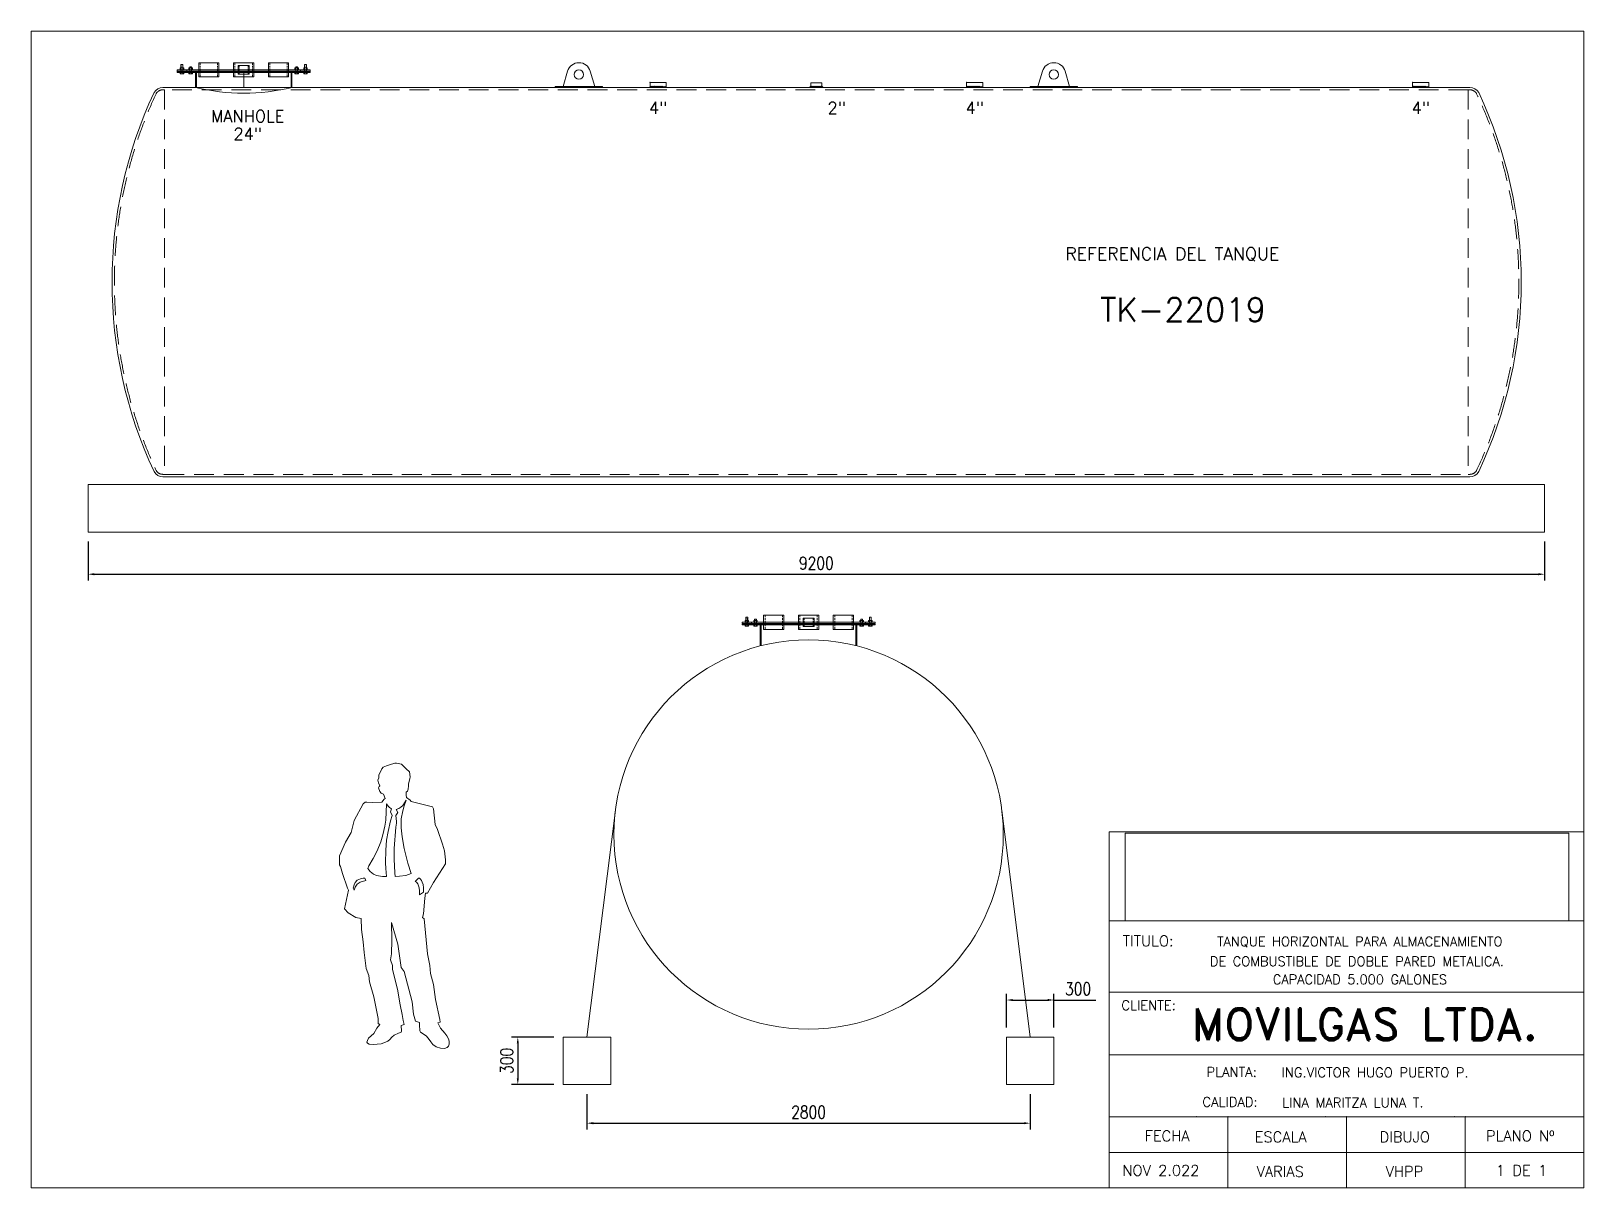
# Model space of a CAD drawing. Extents: x 174420 to 213214, y -41877 to -13498.
# Drawn here: x 189509 to 199318, y -41877 to -34568 of the extents above; entities that cross this region are included whole.
import ezdxf
from ezdxf.enums import TextEntityAlignment as Align

# ---------------------------------------------------------------- set-up
doc = ezdxf.new("R2010")
doc.units = 0
doc.header["$LTSCALE"] = 500
doc.header["$MEASUREMENT"] = 0
doc.linetypes.add('HIDDEN', pattern=[0.375, 0.25, -0.125])
doc.layers.get('0').update_dxf_attribs({"linetype": 'CONTINUOUS', "lineweight": 9})
for name, color, linetype, lineweight in [('COTA', 2, 'CONTINUOUS', 9), ('COTAS', 2, 'CONTINUOUS', 9), ('dibujo', 7, 'CONTINUOUS', 30), ('FIBRA', 3, 'CONTINUOUS', 20), ('INVISIBLE', 1, 'HIDDEN', 9), ('TEXTO', 6, 'CONTINUOUS', 9)]:
    doc.layers.add(name, color=color, linetype=linetype, lineweight=lineweight)
doc.styles.add('ROMAND', font='romand')
doc.styles.get("Standard").update_dxf_attribs({"font": 'SIMPLEX.shx', "width": 0.8, "height": 80})
doc.dimstyles.get("Standard").update_dxf_attribs({"dimtxt": 0.18, "dimasz": 0.18, "dimexe": 0.18, "dimexo": 0.0625, "dimgap": 0.09, "dimtad": 0, "dimtih": 1, "dimtoh": 1, "dimdec": 4, "dimzin": 0, "dimdsep": 46, "dimtxsty": 'Standard', "dimcen": 0.09, "dimadec": 0, "dimazin": 0, "dimtfac": 1, "dimtdec": 4, "dimtofl": 0, "dimtmove": 0, "dimatfit": 3, "dimfxl": 1, "dimtolj": 1, "dimtzin": 0, "dimarcsym": 0})
picture_1 = doc.add_image_def('image1.jpg', size_in_pixel=(1415, 280))

# ---------------------------------------------------------------- blocks, each defined once
blk = doc.blocks.new('hombre')
at = {"color": 0, "linetype": 'Continuous'}
for points in [[(-7.61, 8.02), (-8.65, 8.49), (-8.65, 11.77), (-11.37, 25.36), (-14.19, 34.92), (-14.46, 38.98), (-16.3, 43.31), (-17.38, 53.5), (-18.15, 60.08), (-19.15, 67.89), (-19.42, 74.87), (-22.74, 75.51), (-27.64, 78.53), (-29.92, 81.04), (-27.44, 92.78), (-28.08, 94.06), (-31.13, 103.35), (-32.4, 107.68), (-33.04, 108.89), (-33.04, 114.45), (-29.35, 123.14), (-25.59, 129.31), (-23.75, 136.73), (-18.15, 147.29), (-16.94, 148.5), (-15.7, 148.5), (-12.45, 148.13), (-6.41, 148.5), (-4.76, 150.31), (-4.26, 150.82), (-5.23, 153.43), (-6.68, 154), (-7.51, 155.21), (-8.35, 157.53), (-8.05, 158.3), (-7.51, 158.83), (-8.35, 160.58), (-8.76, 162.26), (-8.12, 163.73), (-8.25, 165.54), (-6.41, 169.53), (-5.5, 170.54), (-3.29, 171.41), (-1.54, 171.92), (1.81, 173.06), (2.88, 173.06), (6.14, 172.32), (7.18, 171.41), (9.06, 169.5), (11.2, 167.52), (11.67, 164.47), (11.37, 163.13), (10.53, 160.04), (10.53, 158.7), (10.33, 156.59), (9.86, 155.45), (8.96, 154.77), (8.96, 152.83), (9.26, 151.42), (11.67, 149.58), (12.11, 148.74), (21.44, 146.62), (25.73, 145.45), (26.37, 144.17), (27.31, 134.25), (28.81, 131.19), (31.93, 121.93), (33.21, 117.61), (33.81, 111.97), (33.81, 109.52), (26.37, 97.75), (22.61, 90.94), (21.33, 90.97), (20.8, 87.85), (20.09, 77.86), (19.32, 75.64), (20.33, 74.67), (22.61, 52.6), (24.05, 45.32), (24.39, 40.12), (26.33, 33.24), (27.64, 23.68), (30.22, 11.1), (30.56, 9.46), (29.05, 8.92), (30.83, 5.6), (33.41, 2.55), (34.72, 0.74), (35.73, -1.17), (36.19, -2.68), (36.19, -4.56), (35.86, -5.7), (34.85, -6.64), (33.21, -7.21), (30.83, -7.01), (27.94, -6.17), (25.93, -4.66), (24.72, -2.99), (23.05, -0.64), (21.64, 0.84), (18.05, 3.15), (17.71, 3.92), (17.71, 5.17), (17.58, 6.41), (17.58, 8.18), (17.58, 9.16), (14.96, 10.13), (13.65, 14.52), (12.78, 22.27), (7.82, 41.43), (5.97, 43.94), (3.79, 58.7), (-0.23, 72.39), (-0.03, 61.29), (-0.23, 52.6), (-0.87, 48.87), (0.37, 45.15), (0.37, 42.7), (3.49, 30.32), (5.33, 20.4), (6.57, 14.22), (7.18, 10.5), (7.82, 8.02), (5.97, 7.41), (6.14, 3.79), (5.97, 3.09), (4.29, 2.38), (1.44, 1.14), (0, 0), (-1.31, -1.51), (-2.52, -2.48), (-3.96, -3.32), (-6.68, -4.33), (-9.36, -4.56), (-11.87, -4.6), (-14.22, -4.39), (-15.33, -3.82), (-15.7, -3.12), (-15.46, -2.08), (-14.83, -0.77), (-11.44, 2.31), (-9.53, 5.57), (-7.61, 8.02)], [(-3.32, 147.29), (-3.89, 137.06), (-4.39, 133.24), (-5.67, 127.74), (-7.04, 123.31), (-9.29, 117.64), (-11.87, 112.91), (-14.46, 108.28), (-15.1, 106.4), (-13.79, 104.56), (-11.57, 102.98), (-9.59, 102.01), (-5.94, 101.51), (-3.32, 101.47), (-3.72, 106.6), (-3.92, 110.13), (-3.89, 118.01), (-3.32, 124.38), (-2.38, 129.85), (-0.87, 136.56), (0.27, 140.05), (-0.74, 142.26), (-0.23, 144.17), (-1.44, 144.95), (-2.38, 145.85), (-3.32, 147.29)], [(9.02, 149.71), (7.01, 146.29), (5.74, 145.28), (4.49, 144.44), (2.65, 143.77), (3.82, 141.96), (2.52, 140.05), (2.88, 136.29), (2.88, 135.12), (2.62, 132.57), (1.48, 119.18), (1.48, 112.41), (1.88, 103.82), (2.11, 101.37), (4.8, 101.64), (8.76, 102.08), (12.14, 103.35), (10.1, 109.86), (7.82, 119.18), (6.51, 126.46), (5.94, 132.17), (6, 137.97), (6.94, 142.97), (7.78, 145.99), (9.02, 149.71)], [(-23.75, 92.78), (-23.15, 94.66), (-21.87, 96.51), (-19.99, 97.92), (-16.34, 98.89), (-17.11, 100.37), (-18.05, 100.5), (-19.76, 100.06), (-21.8, 99.09), (-23.15, 97.75), (-23.88, 96.14), (-24.35, 94.06), (-23.75, 92.78)], [(14.83, 98.32), (15.67, 97.82), (16.44, 96.81), (16.91, 95.47), (17.21, 94.26), (17.58, 92.42), (17.58, 89.83), (20.03, 91.64), (20.03, 94.23), (19.76, 96.31), (19.25, 97.95), (18.82, 98.99), (18.15, 99.83), (17.51, 100.3), (16.91, 100.47), (14.83, 98.32)]]:
    blk.add_lwpolyline(points, dxfattribs=at)
blk = doc.blocks.new('*D343')
at = {"layer": 'COTAS', "color": 0, "lineweight": -2, "transparency": 16777216}
for p, q in [((192810.7, -40923.6), (192543.7, -40923.6)), ((192583.7, -40963.6), (192583.7, -41183.6)), ((192810.7, -41223.6), (192543.7, -41223.6))]:
    blk.add_line(p, q, dxfattribs=at)
at = {"layer": 'COTAS', "color": 0, "transparency": 16777216}
for points in [[(192577, -40963.6), (192590.3, -40963.6), (192583.7, -40923.6)], [(192577, -41183.6), (192590.3, -41183.6), (192583.7, -41223.6)]]:
    blk.add_solid(points, dxfattribs=at)
at = {"layer": 'COTAS', "color": 0, "lineweight": 13, "transparency": 16777216, "insert": (192513.7, -41073.6), "char_height": 80, "attachment_point": 5, "rotation": 90}
blk.add_mtext('\\A1;300', dxfattribs=at)
blk = doc.blocks.new('*D344')
at = {"layer": 'COTA', "color": 0, "lineweight": -2, "transparency": 16777216}
for p, q in [((195670.5, -40863.6), (195670.5, -40649.4)), ((195710.5, -40689.4), (195930.5, -40689.4)), ((195970.5, -40863.6), (195970.5, -40649.4)), ((195970.5, -40689.4), (196235.1, -40689.4))]:
    blk.add_line(p, q, dxfattribs=at)
at = {"layer": 'COTA', "color": 0, "transparency": 16777216}
for points in [[(195710.5, -40682.8), (195710.5, -40696.1), (195670.5, -40689.4)], [(195930.5, -40682.8), (195930.5, -40696.1), (195970.5, -40689.4)]]:
    blk.add_solid(points, dxfattribs=at)
at = {"layer": 'COTA', "color": 0, "transparency": 16777216, "insert": (196122.8, -40619.4), "char_height": 80, "attachment_point": 5}
blk.add_mtext('\\A1;300', dxfattribs=at)
blk = doc.blocks.new('*D351')
at = {"layer": 'COTA', "color": 0, "lineweight": -2, "transparency": 16777216}
for p, q in [((193020.7, -41283.6), (193020.7, -41507.7)), ((195820.5, -41283.6), (195820.5, -41507.7)), ((193060.7, -41467.7), (195780.5, -41467.7))]:
    blk.add_line(p, q, dxfattribs=at)
at = {"layer": 'COTA', "color": 0, "transparency": 16777216}
for points in [[(193060.7, -41461), (193060.7, -41474.4), (193020.7, -41467.7)], [(195780.5, -41461), (195780.5, -41474.4), (195820.5, -41467.7)]]:
    blk.add_solid(points, dxfattribs=at)
at = {"layer": 'COTA', "color": 0, "transparency": 16777216, "insert": (194420.6, -41397.7), "char_height": 80, "attachment_point": 5}
blk.add_mtext('\\A1;2800', dxfattribs=at)
blk = doc.blocks.new('*D354')
at = {"layer": 'COTA', "color": 0, "lineweight": -2, "transparency": 16777216}
for p, q in [((189869.6, -37793.4), (189869.6, -38039.4)), ((199069.6, -37793.4), (199069.6, -38039.4)), ((189909.6, -37999.4), (199029.6, -37999.4))]:
    blk.add_line(p, q, dxfattribs=at)
at = {"layer": 'COTA', "color": 0, "transparency": 16777216}
for points in [[(189909.6, -37992.7), (189909.6, -38006.1), (189869.6, -37999.4)], [(199029.6, -37992.7), (199029.6, -38006.1), (199069.6, -37999.4)]]:
    blk.add_solid(points, dxfattribs=at)
at = {"layer": 'COTA', "color": 0, "transparency": 16777216, "insert": (194469.6, -37929.4), "char_height": 80, "attachment_point": 5}
blk.add_mtext('\\A1;9200', dxfattribs=at)

msp = doc.modelspace()

# ---------------------------------------------------------------- linework, layer by layer
at = {"lineweight": 9}
for p, q in [((193418.8, -34892.3), (193520.4, -34892.3)), ((193418.8, -34892.3), (193418.8, -34923.7)), ((193520.4, -34892.3), (193520.4, -34923.7)), ((194434.6, -34895.2), (194434.6, -34923.7)), ((194434.6, -34895.2), (194504.5, -34895.2)), ((194504.5, -34895.2), (194504.5, -34923.7)), ((195418.8, -34892.3), (195520.4, -34892.3)), ((195418.8, -34892.3), (195418.8, -34923.7)), ((195520.4, -34892.3), (195520.4, -34923.7)), ((198236.3, -34892.3), (198337.9, -34892.3)), ((198236.3, -34892.3), (198236.3, -34923.7)), ((198337.9, -34892.3), (198337.9, -34923.7)), ((190352.1, -34923.7), (190342.1, -34923.7)), ((190352.1, -34923.7), (198587.1, -34923.7)), ((193520.4, -34923.7), (193418.8, -34923.7)), ((194434.6, -34923.7), (194504.5, -34923.7)), ((195520.4, -34923.7), (195418.8, -34923.7)), ((198337.9, -34923.7), (198236.3, -34923.7)), ((198587.1, -34923.7), (198597.1, -34923.7)), ((190352.1, -37383.4), (190342.1, -37383.4)), ((190352.1, -37383.4), (198587.1, -37383.4)), ((198587.1, -37383.4), (198597.1, -37383.4)), ((199318.3, -38126.8), (199318.3, -41876.8)), ((196319.8, -39626.8), (199318.3, -39626.8)), ((196319.8, -41876.8), (196319.8, -39626.8)), ((196319.8, -40189.3), (199318.3, -40189.3)), ((196319.8, -40526.8), (196319.8, -40976.8)), ((196319.8, -40639.3), (199318.3, -40639.3)), ((196319.8, -41276.8), (196319.8, -40976.8)), ((196319.8, -41036.2), (199318.3, -41036.2)), ((196319.8, -41576.8), (196319.8, -41276.8)), ((196319.8, -41426.8), (199318.3, -41426.8)), ((197069.4, -41426.8), (197069.4, -41876.8)), ((197819, -41426.8), (197819, -41876.8)), ((198568.7, -41426.8), (198568.7, -41876.8)), ((196319.8, -41651.8), (199318.3, -41651.8)), ((189509.1, -41876.8), (192569.8, -41876.8)), ((189509.1, -41876.8), (192569.8, -41876.8)), ((192569.8, -41876.8), (193319.8, -41876.8)), ((192569.8, -41876.8), (193319.8, -41876.8)), ((193319.8, -41876.8), (194069.8, -41876.8)), ((193319.8, -41876.8), (194069.8, -41876.8)), ((194069.8, -41876.8), (194819.8, -41876.8)), ((194069.8, -41876.8), (194819.8, -41876.8)), ((194819.8, -41876.8), (195569.8, -41876.8)), ((194819.8, -41876.8), (195569.8, -41876.8)), ((199318.3, -41876.8), (194968.3, -41876.8)), ((199318.3, -41876.8), (194968.3, -41876.8)), ((195569.8, -41876.8), (196319.8, -41876.8)), ((195569.8, -41876.8), (196319.8, -41876.8))]:
    msp.add_line(p, q, dxfattribs=at)
for centre, radius, start, end in [((192855.1, -36153.6), 2834.6, 155.01403, 204.98597), ((190342.1, -34988.7), 65, 90, 150), ((190852.3, -33679.3), 1281.3, 256.21649, 283.78351), ((198597.1, -34988.7), 65, 30, 90), ((196121.3, -36153.6), 2800.9, 334.69161, 25.30839), ((190342.1, -37318.4), 65, 210, 270), ((198597.1, -37318.4), 65, 270, 330)]:
    msp.add_arc(centre, radius, start, end, dxfattribs=at)
at = {"color": 0, "linetype": 'ByBlock', "lineweight": 9}
for p in [(193418.8, -34892.3), (195418.8, -34892.3), (198236.3, -34892.3)]:
    msp.add_point(p, dxfattribs=at)
at = {"lineweight": 9}
for p in [(196871.4, -41426.8), (197687.1, -41426.8), (198502.7, -41426.8)]:
    msp.add_point(p, dxfattribs=at)
at = {"layer": 'COTAS', "lineweight": 9}
for p, q in [((190852.1, -34823.7), (190852.1, -34923.7)), ((193423.3, -34916.3), (193415.5, -34923.7)), ((193429.1, -34916.3), (193421.3, -34923.7)), ((193434.4, -34916.3), (193426.6, -34923.7)), ((193440.3, -34916.3), (193432.6, -34923.7)), ((193446.6, -34916.3), (193438.8, -34923.7)), ((193451.9, -34916.3), (193444.1, -34923.7)), ((193458.1, -34916.3), (193450.4, -34923.7)), ((193463.8, -34916.3), (193456, -34923.7)), ((193470, -34916.3), (193462.2, -34923.7)), ((193475.6, -34916.3), (193467.8, -34923.7)), ((193481.8, -34916.3), (193474, -34923.7)), ((193487.4, -34916.3), (193479.7, -34923.7)), ((193493.7, -34916.3), (193485.9, -34923.7)), ((193499.7, -34916.3), (193491.9, -34923.7)), ((193504.5, -34917.6), (193498.1, -34923.7)), ((193510.9, -34917.6), (193504.5, -34923.7)), ((193516.4, -34917.6), (193510, -34923.7)), ((193516.4, -34917.6), (193510, -34923.7)), ((193521.6, -34917.6), (193515.2, -34923.7)), ((193521.6, -34917.6), (193515.2, -34923.7)), ((194434.4, -34916.3), (194426.6, -34923.7)), ((194434.6, -34917.6), (194441, -34923.7)), ((194439.4, -34916.3), (194447.2, -34923.7)), ((194445.4, -34916.3), (194453.2, -34923.7)), ((194451.7, -34916.3), (194459.4, -34923.7)), ((194457.3, -34916.3), (194465.1, -34923.7)), ((194463.5, -34916.3), (194471.3, -34923.7)), ((194469.1, -34916.3), (194476.9, -34923.7)), ((194475.3, -34916.3), (194483.1, -34923.7)), ((194481, -34916.3), (194488.7, -34923.7)), ((194487.2, -34916.3), (194495, -34923.7)), ((194492.5, -34916.3), (194500.3, -34923.7)), ((194498.8, -34916.3), (194506.5, -34923.7)), ((194504.7, -34916.3), (194512.5, -34923.7)), ((195423.3, -34916.3), (195415.5, -34923.7)), ((195429.1, -34916.3), (195421.3, -34923.7)), ((195434.4, -34916.3), (195426.6, -34923.7)), ((195440.3, -34916.3), (195432.6, -34923.7)), ((195446.6, -34916.3), (195438.8, -34923.7)), ((195451.9, -34916.3), (195444.1, -34923.7)), ((195458.1, -34916.3), (195450.4, -34923.7)), ((195463.8, -34916.3), (195456, -34923.7)), ((195470, -34916.3), (195462.2, -34923.7)), ((195475.6, -34916.3), (195467.8, -34923.7)), ((195481.8, -34916.3), (195474, -34923.7)), ((195487.4, -34916.3), (195479.7, -34923.7)), ((195493.7, -34916.3), (195485.9, -34923.7)), ((195499.7, -34916.3), (195491.9, -34923.7)), ((195504.5, -34917.6), (195498.1, -34923.7)), ((195510.9, -34917.6), (195504.5, -34923.7)), ((195516.4, -34917.6), (195510, -34923.7)), ((195516.4, -34917.6), (195510, -34923.7)), ((195521.6, -34917.6), (195515.2, -34923.7)), ((195521.6, -34917.6), (195515.2, -34923.7)), ((198240.8, -34916.3), (198233, -34923.7)), ((198246.6, -34916.3), (198238.8, -34923.7)), ((198251.9, -34916.3), (198244.1, -34923.7)), ((198257.8, -34916.3), (198250.1, -34923.7)), ((198264.1, -34916.3), (198256.3, -34923.7)), ((198269.4, -34916.3), (198261.6, -34923.7)), ((198275.6, -34916.3), (198267.9, -34923.7)), ((198281.3, -34916.3), (198273.5, -34923.7)), ((198287.5, -34916.3), (198279.7, -34923.7)), ((198293.1, -34916.3), (198285.3, -34923.7)), ((198299.3, -34916.3), (198291.5, -34923.7)), ((198304.9, -34916.3), (198297.2, -34923.7)), ((198311.2, -34916.3), (198303.4, -34923.7)), ((198317.2, -34916.3), (198309.4, -34923.7)), ((198322, -34917.6), (198315.6, -34923.7)), ((198328.4, -34917.6), (198322, -34923.7)), ((198333.9, -34917.6), (198327.5, -34923.7)), ((198333.9, -34917.6), (198327.5, -34923.7)), ((198339.1, -34917.6), (198332.7, -34923.7)), ((198339.1, -34917.6), (198332.7, -34923.7))]:
    msp.add_line(p, q, dxfattribs=at)
for p in [(197069.4, -41426.8), (197819, -41426.8), (198568.7, -41426.8)]:
    msp.add_point(p, dxfattribs=at)
for points in [[(193418.8, -34915.9), (193418.8, -34923.7), (193410.4, -34923.7)], [(193520.4, -34915.9), (193520.4, -34923.7), (193528.7, -34923.7)], [(194434.6, -34915.9), (194434.6, -34923.7), (194426.2, -34923.7)], [(194504.5, -34915.9), (194504.5, -34923.7), (194512.9, -34923.7)], [(195418.8, -34915.9), (195418.8, -34923.7), (195410.4, -34923.7)], [(195520.4, -34915.9), (195520.4, -34923.7), (195528.7, -34923.7)], [(198236.3, -34915.9), (198236.3, -34923.7), (198227.9, -34923.7)], [(198337.9, -34915.9), (198337.9, -34923.7), (198346.2, -34923.7)]]:
    msp.add_solid(points, dxfattribs=at)
at = {"layer": 'dibujo', "lineweight": 9}
for p, q in [((190432.1, -34812.7), (191272.1, -34812.7)), ((190432.1, -34820.7), (190432.1, -34812.7)), ((190432.1, -34812.7), (190432.1, -34820.7)), ((191272.1, -34820.7), (190432.1, -34820.7)), ((190451.1, -34801.7), (190452.1, -34800.7)), ((190451.1, -34801.7), (190451.1, -34811.7)), ((190451.1, -34811.7), (190452.1, -34812.7)), ((190452.1, -34800.7), (190472.1, -34800.7)), ((190452.1, -34812.7), (190472.1, -34812.7)), ((190468.1, -34779.7), (190456.1, -34779.7)), ((190456.1, -34779.7), (190456.1, -34829.7)), ((190456.1, -34801.7), (190456.1, -34812.7)), ((190468.1, -34829.7), (190468.1, -34779.7)), ((190468.1, -34801.7), (190468.1, -34812.7)), ((190473.1, -34801.7), (190472.1, -34800.7)), ((190473.1, -34811.7), (190472.1, -34812.7)), ((190473.1, -34811.7), (190473.1, -34801.7)), ((190492.1, -34812.7), (190492.1, -34820.7)), ((190492.1, -34820.7), (190492.1, -34812.7)), ((190492.1, -34820.7), (190492.1, -34823.7)), ((190506.1, -34801.7), (190507.1, -34800.7)), ((190506.1, -34801.7), (190506.1, -34811.7)), ((190506.1, -34811.7), (190507.1, -34812.7)), ((190507.1, -34800.7), (190527.1, -34800.7)), ((190507.1, -34812.7), (190527.1, -34812.7)), ((190523.1, -34793.7), (190511.1, -34793.7)), ((190511.1, -34793.7), (190511.1, -34829.7)), ((190511.1, -34801.7), (190511.1, -34812.7)), ((190523.1, -34829.7), (190523.1, -34793.7)), ((190523.1, -34801.7), (190523.1, -34812.7)), ((190528.1, -34801.7), (190527.1, -34800.7)), ((190528.1, -34811.7), (190527.1, -34812.7)), ((190528.1, -34811.7), (190528.1, -34801.7)), ((190568.1, -34767.7), (190696.1, -34767.7)), ((190568.1, -34857.7), (190568.1, -34767.7)), ((190696.1, -34767.7), (190696.1, -34857.7)), ((190788.1, -34767.7), (190916.1, -34767.7)), ((190788.1, -34857.7), (190788.1, -34767.7)), ((190817.1, -34785.7), (190887.1, -34785.7)), ((190817.1, -34839.7), (190817.1, -34785.7)), ((190887.1, -34785.7), (190887.1, -34839.7)), ((190916.1, -34767.7), (190916.1, -34857.7)), ((191008.1, -34767.7), (191136.1, -34767.7)), ((191008.1, -34857.7), (191008.1, -34767.7)), ((191136.1, -34767.7), (191136.1, -34857.7)), ((191157.1, -34823.7), (191157.1, -34820.7)), ((191157.1, -34820.7), (191212.1, -34820.7)), ((191176.1, -34801.7), (191177.1, -34800.7)), ((191176.1, -34811.7), (191176.1, -34801.7)), ((191176.1, -34811.7), (191177.1, -34812.7)), ((191197.1, -34800.7), (191177.1, -34800.7)), ((191197.1, -34812.7), (191177.1, -34812.7)), ((191181.1, -34793.7), (191193.1, -34793.7)), ((191181.1, -34829.7), (191181.1, -34793.7)), ((191181.1, -34801.7), (191181.1, -34812.7)), ((191193.1, -34793.7), (191193.1, -34829.7)), ((191193.1, -34801.7), (191193.1, -34812.7)), ((191198.1, -34801.7), (191197.1, -34800.7)), ((191198.1, -34811.7), (191197.1, -34812.7)), ((191198.1, -34801.7), (191198.1, -34811.7)), ((191212.1, -34820.7), (191212.1, -34812.7)), ((191212.1, -34820.7), (191212.1, -34823.7)), ((191231.1, -34801.7), (191232.1, -34800.7)), ((191231.1, -34811.7), (191231.1, -34801.7)), ((191231.1, -34811.7), (191232.1, -34812.7)), ((191252.1, -34800.7), (191232.1, -34800.7)), ((191252.1, -34812.7), (191232.1, -34812.7)), ((191236.1, -34779.7), (191248.1, -34779.7)), ((191236.1, -34829.7), (191236.1, -34779.7)), ((191236.1, -34801.7), (191236.1, -34812.7)), ((191248.1, -34779.7), (191248.1, -34829.7)), ((191248.1, -34801.7), (191248.1, -34812.7)), ((191253.1, -34801.7), (191252.1, -34800.7)), ((191253.1, -34811.7), (191252.1, -34812.7)), ((191253.1, -34801.7), (191253.1, -34811.7)), ((191272.1, -34812.7), (191272.1, -34820.7)), ((192869.6, -34917.7), (192897.6, -34821.7)), ((193069.6, -34917.7), (193041.6, -34821.7)), ((195869.6, -34917.7), (195897.6, -34821.7)), ((196069.6, -34917.7), (196041.6, -34821.7)), ((190432.1, -34823.7), (190432.1, -34829.7)), ((190432.1, -34823.7), (190547.1, -34823.7)), ((190432.1, -34823.7), (190432.1, -34829.7)), ((191272.1, -34829.7), (190432.1, -34829.7)), ((190473.1, -34829.7), (190451.1, -34829.7)), ((190451.1, -34829.7), (190451.1, -34836.7)), ((190451.1, -34836.7), (190452.1, -34837.7)), ((190452.1, -34837.7), (190472.1, -34837.7)), ((190456.1, -34829.7), (190468.1, -34829.7)), ((190456.1, -34829.7), (190456.1, -34837.7)), ((190468.1, -34829.7), (190468.1, -34837.7)), ((190473.1, -34836.7), (190472.1, -34837.7)), ((190473.1, -34836.7), (190473.1, -34829.7)), ((190528.1, -34829.7), (190506.1, -34829.7)), ((190506.1, -34829.7), (190506.1, -34836.7)), ((190506.1, -34836.7), (190507.1, -34837.7)), ((190507.1, -34837.7), (190527.1, -34837.7)), ((190511.1, -34829.7), (190523.1, -34829.7)), ((190511.1, -34829.7), (190511.1, -34837.7)), ((190523.1, -34829.7), (190523.1, -34837.7)), ((190528.1, -34836.7), (190527.1, -34837.7)), ((190528.1, -34836.7), (190528.1, -34829.7)), ((190547.1, -34823.7), (190547.1, -34923.7)), ((190547.1, -34823.7), (190553.1, -34829.7)), ((190547.1, -34823.7), (191272.1, -34823.7)), ((190553.1, -34829.7), (190553.1, -34923.7)), ((190696.1, -34857.7), (190568.1, -34857.7)), ((190916.1, -34857.7), (190788.1, -34857.7)), ((190887.1, -34839.7), (190817.1, -34839.7)), ((191136.1, -34857.7), (191008.1, -34857.7)), ((191157.1, -34823.7), (191151.1, -34829.7)), ((191151.1, -34829.7), (191151.1, -34923.7)), ((191157.1, -34829.7), (191157.1, -34823.7)), ((191157.1, -34823.7), (191212.1, -34823.7)), ((191157.1, -34829.7), (191157.1, -34923.7)), ((191176.1, -34829.7), (191198.1, -34829.7)), ((191176.1, -34836.7), (191176.1, -34829.7)), ((191176.1, -34836.7), (191177.1, -34837.7)), ((191197.1, -34837.7), (191177.1, -34837.7)), ((191193.1, -34829.7), (191181.1, -34829.7)), ((191181.1, -34829.7), (191181.1, -34837.7)), ((191193.1, -34829.7), (191193.1, -34837.7)), ((191198.1, -34836.7), (191197.1, -34837.7)), ((191198.1, -34829.7), (191198.1, -34836.7)), ((191231.1, -34829.7), (191253.1, -34829.7)), ((191231.1, -34836.7), (191231.1, -34829.7)), ((191231.1, -34836.7), (191232.1, -34837.7)), ((191252.1, -34837.7), (191232.1, -34837.7)), ((191248.1, -34829.7), (191236.1, -34829.7)), ((191236.1, -34829.7), (191236.1, -34837.7)), ((191248.1, -34829.7), (191248.1, -34837.7)), ((191253.1, -34836.7), (191252.1, -34837.7)), ((191253.1, -34829.7), (191253.1, -34836.7)), ((191272.1, -34823.7), (191272.1, -34829.7)), ((192819.6, -34917.7), (193119.6, -34917.7)), ((192869.6, -34917.7), (193069.6, -34917.7)), ((193119.6, -34917.7), (193119.6, -34923.7)), ((195819.6, -34917.7), (196119.6, -34917.7)), ((195869.6, -34917.7), (196069.6, -34917.7)), ((196119.6, -34917.7), (196119.6, -34923.7)), ((193119.6, -34923.7), (192819.6, -34923.7)), ((196119.6, -34923.7), (195819.6, -34923.7)), ((194000.7, -38303), (194840.7, -38303)), ((194000.7, -38311), (194000.7, -38303)), ((194000.7, -38303), (194000.7, -38311)), ((194840.7, -38311), (194000.7, -38311)), ((194000.7, -38314), (194000.7, -38320)), ((194000.7, -38314), (194115.7, -38314)), ((194000.7, -38314), (194000.7, -38320)), ((194840.7, -38320), (194000.7, -38320)), ((194019.7, -38292), (194020.7, -38291)), ((194019.7, -38292), (194019.7, -38302)), ((194019.7, -38302), (194020.7, -38303)), ((194041.7, -38320), (194019.7, -38320)), ((194019.7, -38320), (194019.7, -38327)), ((194019.7, -38327), (194020.7, -38328)), ((194020.7, -38291), (194040.7, -38291)), ((194020.7, -38303), (194040.7, -38303)), ((194020.7, -38328), (194040.7, -38328)), ((194036.7, -38270), (194024.7, -38270)), ((194024.7, -38270), (194024.7, -38320)), ((194024.7, -38292), (194024.7, -38303)), ((194024.7, -38320), (194036.7, -38320)), ((194024.7, -38320), (194024.7, -38328)), ((194036.7, -38320), (194036.7, -38270)), ((194036.7, -38292), (194036.7, -38303)), ((194036.7, -38320), (194036.7, -38328)), ((194041.7, -38292), (194040.7, -38291)), ((194041.7, -38302), (194040.7, -38303)), ((194041.7, -38327), (194040.7, -38328)), ((194041.7, -38302), (194041.7, -38292)), ((194041.7, -38327), (194041.7, -38320)), ((194060.7, -38303), (194060.7, -38311)), ((194060.7, -38311), (194060.7, -38303)), ((194060.7, -38311), (194060.7, -38314)), ((194074.7, -38292), (194075.7, -38291)), ((194074.7, -38292), (194074.7, -38302)), ((194074.7, -38302), (194075.7, -38303)), ((194096.7, -38320), (194074.7, -38320)), ((194074.7, -38320), (194074.7, -38327)), ((194074.7, -38327), (194075.7, -38328)), ((194075.7, -38291), (194095.7, -38291)), ((194075.7, -38303), (194095.7, -38303)), ((194075.7, -38328), (194095.7, -38328)), ((194091.7, -38284), (194079.7, -38284)), ((194079.7, -38284), (194079.7, -38320)), ((194079.7, -38292), (194079.7, -38303)), ((194079.7, -38320), (194091.7, -38320)), ((194079.7, -38320), (194079.7, -38328)), ((194091.7, -38320), (194091.7, -38284)), ((194091.7, -38292), (194091.7, -38303)), ((194091.7, -38320), (194091.7, -38328)), ((194096.7, -38292), (194095.7, -38291)), ((194096.7, -38302), (194095.7, -38303)), ((194096.7, -38327), (194095.7, -38328)), ((194096.7, -38302), (194096.7, -38292)), ((194096.7, -38327), (194096.7, -38320)), ((194115.7, -38314), (194115.7, -38452.5)), ((194115.7, -38314), (194121.7, -38320)), ((194115.7, -38314), (194840.7, -38314)), ((194121.7, -38320), (194121.7, -38450.9)), ((194136.7, -38258), (194264.7, -38258)), ((194136.7, -38348), (194136.7, -38258)), ((194264.7, -38348), (194136.7, -38348)), ((194264.7, -38258), (194264.7, -38348)), ((194356.7, -38258), (194484.7, -38258)), ((194356.7, -38348), (194356.7, -38258)), ((194484.7, -38348), (194356.7, -38348)), ((194385.7, -38276), (194455.7, -38276)), ((194385.7, -38330), (194385.7, -38276)), ((194455.7, -38330), (194385.7, -38330)), ((194455.7, -38276), (194455.7, -38330)), ((194484.7, -38258), (194484.7, -38348)), ((194576.7, -38258), (194704.7, -38258)), ((194576.7, -38348), (194576.7, -38258)), ((194704.7, -38348), (194576.7, -38348)), ((194704.7, -38258), (194704.7, -38348)), ((194725.7, -38314), (194719.7, -38320)), ((194719.7, -38320), (194719.7, -38450.9)), ((194725.7, -38314), (194725.7, -38311)), ((194725.7, -38311), (194780.7, -38311)), ((194725.7, -38320), (194725.7, -38314)), ((194725.7, -38314), (194780.7, -38314)), ((194725.7, -38320), (194725.7, -38452.5)), ((194744.7, -38292), (194745.7, -38291)), ((194744.7, -38302), (194744.7, -38292)), ((194744.7, -38302), (194745.7, -38303)), ((194744.7, -38320), (194766.7, -38320)), ((194744.7, -38327), (194744.7, -38320)), ((194744.7, -38327), (194745.7, -38328)), ((194765.7, -38291), (194745.7, -38291)), ((194765.7, -38303), (194745.7, -38303)), ((194765.7, -38328), (194745.7, -38328)), ((194749.7, -38284), (194761.7, -38284)), ((194749.7, -38320), (194749.7, -38284)), ((194749.7, -38292), (194749.7, -38303)), ((194761.7, -38320), (194749.7, -38320)), ((194749.7, -38320), (194749.7, -38328)), ((194761.7, -38284), (194761.7, -38320)), ((194761.7, -38292), (194761.7, -38303)), ((194761.7, -38320), (194761.7, -38328)), ((194766.7, -38292), (194765.7, -38291)), ((194766.7, -38302), (194765.7, -38303)), ((194766.7, -38327), (194765.7, -38328)), ((194766.7, -38292), (194766.7, -38302)), ((194766.7, -38320), (194766.7, -38327)), ((194780.7, -38311), (194780.7, -38303)), ((194780.7, -38311), (194780.7, -38314)), ((194799.7, -38292), (194800.7, -38291)), ((194799.7, -38302), (194799.7, -38292)), ((194799.7, -38302), (194800.7, -38303)), ((194799.7, -38320), (194821.7, -38320)), ((194799.7, -38327), (194799.7, -38320)), ((194799.7, -38327), (194800.7, -38328)), ((194820.7, -38291), (194800.7, -38291)), ((194820.7, -38303), (194800.7, -38303)), ((194820.7, -38328), (194800.7, -38328)), ((194804.7, -38270), (194816.7, -38270)), ((194804.7, -38320), (194804.7, -38270)), ((194804.7, -38292), (194804.7, -38303)), ((194816.7, -38320), (194804.7, -38320)), ((194804.7, -38320), (194804.7, -38328)), ((194816.7, -38270), (194816.7, -38320)), ((194816.7, -38292), (194816.7, -38303)), ((194816.7, -38320), (194816.7, -38328)), ((194821.7, -38292), (194820.7, -38291)), ((194821.7, -38302), (194820.7, -38303)), ((194821.7, -38327), (194820.7, -38328)), ((194821.7, -38292), (194821.7, -38302)), ((194821.7, -38320), (194821.7, -38327)), ((194840.7, -38303), (194840.7, -38311)), ((194840.7, -38314), (194840.7, -38320))]:
    msp.add_line(p, q, dxfattribs=at)
at = {"layer": 'dibujo'}
for p, q in [((192819.6, -34917.7), (192819.6, -34923.7)), ((195819.6, -34917.7), (195819.6, -34923.7))]:
    msp.add_line(p, q, dxfattribs=at)
at = {"layer": 'dibujo', "lineweight": 9}
for centre in [(192969.6, -34842.7), (195969.6, -34842.7)]:
    msp.add_circle(centre, 30, dxfattribs=at)
for centre, radius, start, end in [((190453.6, -34804.4), 3.63, 46.39718, 133.60282), ((190453.6, -34809.1), 3.63, 226.39718, 313.60282), ((190462.1, -34819.2), 18.5, 71.07536, 108.92464), ((190462.1, -34794.2), 18.5, 251.07536, 288.92464), ((190470.6, -34804.4), 3.63, 46.39718, 133.60282), ((190470.6, -34809.1), 3.63, 226.39718, 313.60282), ((190508.6, -34804.4), 3.63, 46.39718, 133.60282), ((190508.6, -34809.1), 3.63, 226.39718, 313.60282), ((190517.1, -34819.2), 18.5, 71.07536, 108.92464), ((190517.1, -34794.2), 18.5, 251.07536, 288.92464), ((190525.6, -34804.4), 3.63, 46.39718, 133.60282), ((190525.6, -34809.1), 3.63, 226.39718, 313.60282), ((191178.6, -34804.4), 3.63, 46.39718, 133.60282), ((191178.6, -34809.1), 3.63, 226.39718, 313.60282), ((191187.1, -34819.2), 18.5, 71.07536, 108.92464), ((191187.1, -34794.2), 18.5, 251.07536, 288.92464), ((191195.6, -34804.4), 3.63, 46.39718, 133.60282), ((191195.6, -34809.1), 3.63, 226.39718, 313.60282), ((191233.6, -34804.4), 3.63, 46.39718, 133.60282), ((191233.6, -34809.1), 3.63, 226.39718, 313.60282), ((191242.1, -34819.2), 18.5, 71.07536, 108.92464), ((191242.1, -34794.2), 18.5, 251.07536, 288.92464), ((191250.6, -34804.4), 3.63, 46.39718, 133.60282), ((191250.6, -34809.1), 3.63, 226.39718, 313.60282), ((192969.6, -34842.7), 75, 16.2602, 163.7398), ((195969.6, -34842.7), 75, 16.2602, 163.7398), ((190453.6, -34834.1), 3.63, 226.39718, 313.60282), ((190462.1, -34819.2), 18.5, 251.07536, 288.92464), ((190470.6, -34834.1), 3.63, 226.39718, 313.60282), ((190508.6, -34834.1), 3.63, 226.39718, 313.60282), ((190517.1, -34819.2), 18.5, 251.07536, 288.92464), ((190525.6, -34834.1), 3.63, 226.39718, 313.60282), ((191178.6, -34834.1), 3.63, 226.39718, 313.60282), ((191187.1, -34819.2), 18.5, 251.07536, 288.92464), ((191195.6, -34834.1), 3.63, 226.39718, 313.60282), ((191233.6, -34834.1), 3.63, 226.39718, 313.60282), ((191242.1, -34819.2), 18.5, 251.07536, 288.92464), ((191250.6, -34834.1), 3.63, 226.39718, 313.60282), ((194022.2, -38294.7), 3.63, 46.39718, 133.60282), ((194022.2, -38299.4), 3.63, 226.39718, 313.60282), ((194022.2, -38324.4), 3.63, 226.39718, 313.60282), ((194030.7, -38309.5), 18.5, 71.07536, 108.92464), ((194030.7, -38284.5), 18.5, 251.07536, 288.92464), ((194030.7, -38309.5), 18.5, 251.07536, 288.92464), ((194039.2, -38294.7), 3.63, 46.39718, 133.60282), ((194039.2, -38299.4), 3.63, 226.39718, 313.60282), ((194039.2, -38324.4), 3.63, 226.39718, 313.60282), ((194077.2, -38294.7), 3.63, 46.39718, 133.60282), ((194077.2, -38299.4), 3.63, 226.39718, 313.60282), ((194077.2, -38324.4), 3.63, 226.39718, 313.60282), ((194085.7, -38309.5), 18.5, 71.07536, 108.92464), ((194085.7, -38284.5), 18.5, 251.07536, 288.92464), ((194085.7, -38309.5), 18.5, 251.07536, 288.92464), ((194094.2, -38294.7), 3.63, 46.39718, 133.60282), ((194094.2, -38299.4), 3.63, 226.39718, 313.60282), ((194094.2, -38324.4), 3.63, 226.39718, 313.60282), ((194747.2, -38294.7), 3.63, 46.39718, 133.60282), ((194747.2, -38299.4), 3.63, 226.39718, 313.60282), ((194747.2, -38324.4), 3.63, 226.39718, 313.60282), ((194755.7, -38309.5), 18.5, 71.07536, 108.92464), ((194755.7, -38284.5), 18.5, 251.07536, 288.92464), ((194755.7, -38309.5), 18.5, 251.07536, 288.92464), ((194764.2, -38294.7), 3.63, 46.39718, 133.60282), ((194764.2, -38299.4), 3.63, 226.39718, 313.60282), ((194764.2, -38324.4), 3.63, 226.39718, 313.60282), ((194802.2, -38294.7), 3.63, 46.39718, 133.60282), ((194802.2, -38299.4), 3.63, 226.39718, 313.60282), ((194802.2, -38324.4), 3.63, 226.39718, 313.60282), ((194810.7, -38309.5), 18.5, 71.07536, 108.92464), ((194810.7, -38284.5), 18.5, 251.07536, 288.92464), ((194810.7, -38309.5), 18.5, 251.07536, 288.92464), ((194819.2, -38294.7), 3.63, 46.39718, 133.60282), ((194819.2, -38299.4), 3.63, 226.39718, 313.60282), ((194819.2, -38324.4), 3.63, 226.39718, 313.60282)]:
    msp.add_arc(centre, radius, start, end, dxfattribs=at)
at = {"layer": 'FIBRA', "lineweight": 9}
for p, q in [((189509.1, -34567.7), (189509.1, -41876.8)), ((199318.3, -34567.7), (189509.1, -34567.7)), ((199318.3, -41876.8), (199318.3, -34567.7)), ((189509.1, -41876.8), (199318.3, -41876.8))]:
    msp.add_line(p, q, dxfattribs=at)
at = {"layer": 'FIBRA'}
for p, q in [((189869.6, -37433.4), (199069.6, -37433.4)), ((189869.6, -37733.4), (189869.6, -37433.4)), ((199069.6, -37433.4), (199069.6, -37733.4)), ((199069.6, -37733.4), (189869.6, -37733.4)), ((193200.4, -39490.8), (193020.7, -40923.6)), ((195641, -39490.9), (195820.5, -40923.6))]:
    msp.add_line(p, q, dxfattribs=at)
at = {"layer": 'FIBRA', "lineweight": 13}
for p, q in [((193170.7, -40923.6), (192870.7, -40923.6)), ((192870.7, -40923.6), (192870.7, -41223.6)), ((193170.7, -41223.6), (193170.7, -40923.6)), ((195970.5, -40923.6), (195670.5, -40923.6)), ((195670.5, -40923.6), (195670.5, -41223.6)), ((195970.5, -41223.6), (195970.5, -40923.6)), ((192870.7, -41223.6), (193170.7, -41223.6)), ((195670.5, -41223.6), (195970.5, -41223.6))]:
    msp.add_line(p, q, dxfattribs=at)
at = {"layer": 'FIBRA'}
msp.add_circle((194420.7, -39643.9), 1229.8, dxfattribs=at)
at = {"layer": 'INVISIBLE', "lineweight": 9, "ltscale": 0.05}
for p, q in [((190457.1, -34779.7), (190457.1, -34829.7)), ((190467.1, -34829.7), (190467.1, -34779.7)), ((190512.1, -34793.7), (190512.1, -34829.7)), ((190522.1, -34829.7), (190522.1, -34793.7)), ((191182.1, -34829.7), (191182.1, -34793.7)), ((191192.1, -34793.7), (191192.1, -34829.7)), ((191237.1, -34829.7), (191237.1, -34779.7)), ((191247.1, -34779.7), (191247.1, -34829.7)), ((194025.7, -38270), (194025.7, -38320)), ((194035.7, -38320), (194035.7, -38270)), ((194080.7, -38284), (194080.7, -38320)), ((194090.7, -38320), (194090.7, -38284)), ((194750.7, -38320), (194750.7, -38284)), ((194760.7, -38284), (194760.7, -38320)), ((194805.7, -38320), (194805.7, -38270)), ((194815.7, -38270), (194815.7, -38320))]:
    msp.add_line(p, q, dxfattribs=at)
at = {"layer": 'INVISIBLE', "lineweight": 9, "ltscale": 0.1}
for p, q in [((190577.1, -34767.7), (190577.1, -34857.7)), ((190687.1, -34767.7), (190687.1, -34857.7)), ((190797.1, -34767.7), (190797.1, -34857.7)), ((190824.1, -34785.7), (190824.1, -34839.7)), ((190880.1, -34785.7), (190880.1, -34839.7)), ((190907.1, -34767.7), (190907.1, -34857.7)), ((191017.1, -34767.7), (191017.1, -34857.7)), ((191127.1, -34767.7), (191127.1, -34857.7)), ((194145.7, -38258), (194145.7, -38348)), ((194255.7, -38258), (194255.7, -38348)), ((194365.7, -38258), (194365.7, -38348)), ((194392.7, -38276), (194392.7, -38330)), ((194448.7, -38276), (194448.7, -38330)), ((194475.7, -38258), (194475.7, -38348)), ((194585.7, -38258), (194585.7, -38348)), ((194695.7, -38258), (194695.7, -38348))]:
    msp.add_line(p, q, dxfattribs=at)
at = {"layer": 'INVISIBLE', "lineweight": 9}
for p, q in [((190352.1, -34938.7), (190342.1, -34938.7)), ((190352.1, -34938.7), (190352.1, -37368.4)), ((198587.1, -34938.7), (190352.1, -34938.7)), ((198587.1, -34938.7), (198587.1, -37368.4)), ((198587.1, -34938.7), (198597.1, -34938.7)), ((190352.1, -37368.4), (190342.1, -37368.4)), ((190352.1, -37368.4), (198587.1, -37368.4)), ((198587.1, -37368.4), (198597.1, -37368.4))]:
    msp.add_line(p, q, dxfattribs=at)
for centre, radius, start, end in [((192854.7, -36153.6), 2819.4, 155.0375, 204.9625), ((190342.1, -34988.7), 50, 90, 150), ((198597.1, -34988.7), 50, 30, 90), ((196122.1, -36153.6), 2785.2, 334.71015, 25.28985), ((190342.1, -37318.4), 50, 210, 270), ((198597.1, -37318.4), 50, 270, 330)]:
    msp.add_arc(centre, radius, start, end, dxfattribs=at)

# ---------------------------------------------------------------- block references
at = {"layer": 'COTAS', "lineweight": 9, "xscale": 10, "yscale": 10, "zscale": 10}
msp.add_blockref('hombre', (191788, -40923.6), dxfattribs=at)

# ---------------------------------------------------------------- texts
at = {"lineweight": 9}
for s, height, p in [('TITULO:', 67.5, (196565.5, -40349.5)), ('TANQUE HORIZONTAL PARA ALMACENAMIENTO', 60, (197902.2, -40349.5)), ('DE COMBUSTIBLE DE DOBLE PARED METALICA. ', 60, (197904.7, -40475.2)), ('CAPACIDAD 5.000 GALONES', 60, (197903.2, -40589.3))]:
    msp.add_text(s, height=height, dxfattribs=at).set_placement(p, align=Align.CENTER)
for s, height, p in [('CLIENTE:', 60.75, (196396.4, -40753.1)), ('PLANTA: ', 60.75, (196934, -41174.7)), ('ING.VICTOR HUGO PUERTO P.', 60.75, (197408, -41177.4)), ('CALIDAD:', 60.75, (196908.3, -41363.8)), ('LINA MARITZA LUNA T. ', 60.75, (197411.7, -41367.9)), ('FECHA', 67.5, (196543.4, -41581.8)), ('ESCALA', 67.5, (197239.1, -41588.4)), ('DIBUJO', 67.5, (198027.4, -41588.4)), ('PLANO Nº', 67.5, (198699.9, -41581.5)), ('NOV 2.022', 67.5, (196403, -41800.2)), ('VARIAS', 67.5, (197250.8, -41806.7)), ('VHPP', 67.5, (198066.4, -41806.7)), ('1 DE 1', 67.5, (198762.4, -41799.9))]:
    msp.add_text(s, height=height, dxfattribs=at).set_placement(p)
at = {"lineweight": 9, "style": 'ROMAND'}
msp.add_text('MOVILGAS LTDA.', height=200, dxfattribs=at).set_placement((196841.3, -40942.4))
at = {"layer": 'TEXTO', "lineweight": 9, "style": 'ROMAND'}
for s, p in [('4"', (193469.6, -35090.4)), ('2"', (194597.8, -35090.4)), ('4"', (195469.6, -35090.4)), ('4"', (198287.1, -35090.4)), ('MANHOLE', (190877.6, -35143.2)), ('24"', (190877.6, -35254.3))]:
    msp.add_text(s, height=75, dxfattribs=at).set_placement(p, align=Align.CENTER)
at = {"layer": 'TEXTO', "lineweight": 9}
for s, height, p in [('REFERENCIA DEL TANQUE', 80, (196042.6, -36014.8)), ('TK-22019', 150, (196262.4, -36403.4))]:
    msp.add_text(s, height=height, dxfattribs=at).set_placement(p)

# ---------------------------------------------------------------- dimensions: what is measured, and where the dimension line sits
at = {"layer": 'COTA'}
for base, p1, p2, picture, middle in [((199069.6, -37999.4), (189869.6, -37733.4), (199069.6, -37733.4), '*D354', (194469.6, -37929.4)), ((195820.5, -41467.7), (193020.7, -41223.6), (195820.5, -41223.6), '*D351', (194420.6, -41397.7))]:
    dim = msp.add_linear_dim(base=base, p1=p1, p2=p2, dimstyle='Standard', override={"dimscale": 10, "dimtxt": 80, "dimasz": 4, "dimexe": 4, "dimexo": 6, "dimgap": 3, "dimtad": 1, "dimtih": 0, "dimtoh": 0, "dimdec": 0, "dimcen": 1, "dimdle": 1, "dimtdec": 0}, dxfattribs=at)
    dim.commit()
    dim.dimension.update_dxf_attribs({"geometry": picture, "text_midpoint": middle})
dim = msp.add_linear_dim(base=(195970.5, -40689.4), p1=(195670.5, -40923.6), p2=(195970.5, -40923.6), dimstyle='Standard', override={"dimscale": 10, "dimtxt": 80, "dimasz": 4, "dimexe": 4, "dimexo": 6, "dimgap": 3, "dimtad": 1, "dimtih": 0, "dimtoh": 0, "dimdec": 0, "dimcen": 1, "dimdle": 1, "dimtdec": 0}, dxfattribs=at)
dim.commit()
dim.dimension.update_dxf_attribs({"geometry": '*D344', "text_midpoint": (196122.8, -40689.4), "dimtype": 160})
at = {"layer": 'COTAS', "lineweight": 13}
dim = msp.add_linear_dim(base=(192583.7, -41223.6), p1=(192870.7, -40923.6), p2=(192870.7, -41223.6), angle=90, dimstyle='Standard', override={"dimscale": 10, "dimtxt": 80, "dimasz": 4, "dimexe": 4, "dimexo": 6, "dimgap": 3, "dimtad": 1, "dimtih": 0, "dimtoh": 0, "dimdec": 0, "dimcen": 1, "dimdle": 1, "dimtdec": 0}, dxfattribs=at)
dim.commit()
dim.dimension.update_dxf_attribs({"geometry": '*D343', "text_midpoint": (192513.7, -41073.6)})

# ---------------------------------------------------------------- pictures from other files: only their frames are drawn
at = {"layer": 'COTAS', "lineweight": 9}
image = msp.add_image(picture_1, insert=(196419.9, -40189.3), size_in_units=(2802.2, 554.5), dxfattribs=at)
image.dxf.flags = 7

doc.saveas('drawing.dxf')
